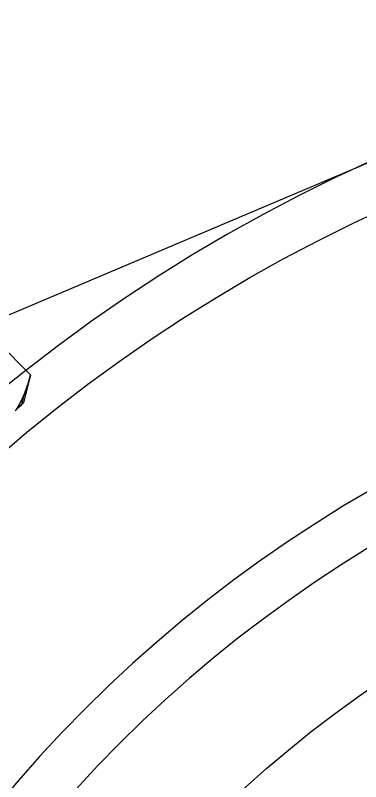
# Model space of a CAD drawing. Extents: x -76 to 193, y -84 to 42.
# Drawn here: x -24.98 to -16.65, y 21.54 to 40 of the extents above; entities that cross this region are included whole.
import ezdxf

# ---------------------------------------------------------------- set-up
doc = ezdxf.new("R2010")
doc.units = 0
doc.linetypes.add('CENTER', pattern=[50.8, 31.75, -6.35, 6.35, -6.35])
doc.linetypes.add('DASHED', pattern=[19.05, 12.7, -6.35])
doc.layers.get('0').update_dxf_attribs({"linetype": 'CONTINUOUS'})
doc.layers.add('CENTER', color=1, linetype='CENTER')

msp = doc.modelspace()

# ---------------------------------------------------------------- linework, layer by layer
at = {"color": 7, "linetype": 'CONTINUOUS'}
for p, q in [((-25.785, 32.509), (-14.949, 37.101)), ((-24.61, 31.334), (-24.776, 30.668)), ((-24.769, 30.848, 0.79), (-24.825, 30.62, 0.753))]:
    msp.add_line(p, q, dxfattribs=at)
at = {"color": 7, "linetype": 'CONTINUOUS', "extrusion": (0.612372, 0.612372, 0.5)}
msp.add_line((-24.61, 31.334), (-26.115, 32.84), dxfattribs=at)
at = {"color": 7, "linetype": 'CONTINUOUS', "extrusion": (0.612372, 0.612372, -0.5)}
msp.add_line((-24.61, 31.334), (-26.115, 32.84), dxfattribs=at)
at = {"color": 7}
for points in [[(-24.61, 31.334, 0), (-24.613, 31.323, 0.017), (-24.616, 31.312, 0.034), (-24.619, 31.3, 0.052), (-24.621, 31.289, 0.069), (-24.624, 31.278, 0.086), (-24.627, 31.267, 0.103), (-24.63, 31.256, 0.12), (-24.633, 31.246, 0.137), (-24.636, 31.235, 0.154), (-24.639, 31.224, 0.17), (-24.642, 31.213, 0.187), (-24.645, 31.203, 0.204), (-24.648, 31.192, 0.221), (-24.651, 31.181, 0.238), (-24.654, 31.171, 0.254), (-24.657, 31.16, 0.271), (-24.661, 31.15, 0.288), (-24.664, 31.14, 0.304), (-24.667, 31.129, 0.321), (-24.67, 31.119, 0.337), (-24.674, 31.109, 0.354), (-24.677, 31.099, 0.37), (-24.68, 31.089, 0.386), (-24.683, 31.078, 0.403), (-24.687, 31.069, 0.419), (-24.69, 31.058, 0.435), (-24.693, 31.049, 0.452), (-24.697, 31.039, 0.468), (-24.7, 31.029, 0.484), (-24.703, 31.019, 0.5), (-24.707, 31.009, 0.517), (-24.71, 31, 0.533), (-24.714, 30.99, 0.549), (-24.717, 30.98, 0.565), (-24.721, 30.971, 0.581), (-24.724, 30.961, 0.597), (-24.728, 30.952, 0.613), (-24.732, 30.942, 0.629), (-24.735, 30.933, 0.645), (-24.739, 30.924, 0.661), (-24.742, 30.914, 0.677), (-24.746, 30.905, 0.692), (-24.75, 30.896, 0.708), (-24.754, 30.887, 0.724), (-24.757, 30.877, 0.74), (-24.761, 30.868, 0.756), (-24.765, 30.859, 0.771), (-24.769, 30.85, 0.787), (-24.773, 30.841, 0.803), (-24.776, 30.832, 0.819), (-24.78, 30.823, 0.834), (-24.784, 30.814, 0.85), (-24.788, 30.806, 0.865), (-24.792, 30.797, 0.881), (-24.796, 30.788, 0.897), (-24.8, 30.779, 0.912), (-24.804, 30.771, 0.928), (-24.808, 30.762, 0.943), (-24.812, 30.754, 0.959), (-24.816, 30.745, 0.974), (-24.82, 30.736, 0.99), (-24.825, 30.728, 1.005), (-24.829, 30.72, 1.021), (-24.833, 30.711, 1.036), (-24.837, 30.703, 1.051), (-24.841, 30.695, 1.067), (-24.846, 30.686, 1.082), (-24.85, 30.678, 1.098), (-24.854, 30.67, 1.113), (-24.859, 30.662, 1.128), (-24.863, 30.654, 1.144), (-24.867, 30.645, 1.159), (-24.872, 30.637, 1.174), (-24.876, 30.629, 1.189), (-24.881, 30.621, 1.205), (-24.885, 30.613, 1.22), (-24.89, 30.605, 1.235), (-24.895, 30.598, 1.25), (-24.899, 30.59, 1.266), (-24.904, 30.582, 1.281), (-24.908, 30.574, 1.296), (-24.913, 30.566, 1.311), (-24.918, 30.559, 1.327), (-24.922, 30.551, 1.342), (-24.927, 30.543, 1.357), (-24.932, 30.536, 1.372), (-24.937, 30.528, 1.387), (-24.942, 30.521, 1.402), (-24.946, 30.513, 1.418), (-24.951, 30.506, 1.433), (-24.956, 30.498, 1.448), (-24.961, 30.491, 1.463), (-24.966, 30.483, 1.478), (-24.971, 30.476, 1.493), (-24.976, 30.469, 1.508)], [(-24.976, 30.469, -1.508), (-24.971, 30.476, -1.493), (-24.966, 30.483, -1.478), (-24.961, 30.491, -1.463), (-24.956, 30.498, -1.448), (-24.951, 30.506, -1.433), (-24.946, 30.513, -1.418), (-24.942, 30.521, -1.402), (-24.937, 30.528, -1.387), (-24.932, 30.536, -1.372), (-24.927, 30.543, -1.357), (-24.922, 30.551, -1.342), (-24.918, 30.559, -1.327), (-24.913, 30.566, -1.311), (-24.908, 30.574, -1.296), (-24.904, 30.582, -1.281), (-24.899, 30.59, -1.266), (-24.895, 30.598, -1.25), (-24.89, 30.605, -1.235), (-24.885, 30.613, -1.22), (-24.881, 30.621, -1.205), (-24.876, 30.629, -1.189), (-24.872, 30.637, -1.174), (-24.867, 30.645, -1.159), (-24.863, 30.654, -1.144), (-24.859, 30.662, -1.128), (-24.854, 30.67, -1.113), (-24.85, 30.678, -1.098), (-24.846, 30.686, -1.082), (-24.841, 30.695, -1.067), (-24.837, 30.703, -1.051), (-24.833, 30.711, -1.036), (-24.829, 30.72, -1.021), (-24.825, 30.728, -1.005), (-24.82, 30.736, -0.99), (-24.816, 30.745, -0.974), (-24.812, 30.754, -0.959), (-24.808, 30.762, -0.943), (-24.804, 30.771, -0.928), (-24.8, 30.779, -0.912), (-24.796, 30.788, -0.897), (-24.792, 30.797, -0.881), (-24.788, 30.806, -0.865), (-24.784, 30.814, -0.85), (-24.78, 30.823, -0.834), (-24.776, 30.832, -0.819), (-24.773, 30.841, -0.803), (-24.769, 30.85, -0.787), (-24.765, 30.859, -0.771), (-24.761, 30.868, -0.756), (-24.757, 30.877, -0.74), (-24.754, 30.887, -0.724), (-24.75, 30.896, -0.708), (-24.746, 30.905, -0.692), (-24.742, 30.914, -0.677), (-24.739, 30.924, -0.661), (-24.735, 30.933, -0.645), (-24.732, 30.942, -0.629), (-24.728, 30.952, -0.613), (-24.724, 30.961, -0.597), (-24.721, 30.971, -0.581), (-24.717, 30.98, -0.565), (-24.714, 30.99, -0.549), (-24.71, 31, -0.533), (-24.707, 31.009, -0.517), (-24.703, 31.019, -0.5), (-24.7, 31.029, -0.484), (-24.697, 31.039, -0.468), (-24.693, 31.049, -0.452), (-24.69, 31.058, -0.435), (-24.687, 31.069, -0.419), (-24.683, 31.078, -0.403), (-24.68, 31.089, -0.386), (-24.677, 31.099, -0.37), (-24.674, 31.109, -0.354), (-24.67, 31.119, -0.337), (-24.667, 31.129, -0.321), (-24.664, 31.14, -0.304), (-24.661, 31.15, -0.288), (-24.657, 31.16, -0.271), (-24.654, 31.171, -0.254), (-24.651, 31.181, -0.238), (-24.648, 31.192, -0.221), (-24.645, 31.203, -0.204), (-24.642, 31.213, -0.187), (-24.639, 31.224, -0.17), (-24.636, 31.235, -0.154), (-24.633, 31.246, -0.137), (-24.63, 31.256, -0.12), (-24.627, 31.267, -0.103), (-24.624, 31.278, -0.086), (-24.621, 31.289, -0.069), (-24.619, 31.3, -0.052), (-24.616, 31.312, -0.034), (-24.613, 31.323, -0.017), (-24.61, 31.334, 0)]]:
    msp.add_polyline3d(points, dxfattribs=at)
at = {"color": 7, "linetype": 'CONTINUOUS'}
for radius in [38.824, 28.906]:
    msp.add_circle((0, 0), radius, dxfattribs=at)
for radius, start, end in [(40, 141.8267, 128.1733), (32.941, 90, 270), (31.765, 90, 270)]:
    msp.add_arc((0, 0), radius, start, end, dxfattribs=at)
at = {"color": 3, "linetype": 'DASHED'}
msp.add_arc((0, 0), 40, 128.1733, 141.8267, dxfattribs=at)
at = {"color": 7, "linetype": 'CONTINUOUS', "extrusion": (0.707107, -0.707107, 0)}
msp.add_arc((0, 0, -39.205), 4.166, 338.7749, 21.2251, dxfattribs=at)
at = {"layer": 'CENTER', "color": 1, "linetype": 'CENTER'}
msp.add_line((1.414, -1.414), (-36.837, 36.837), dxfattribs=at)

doc.saveas('drawing.dxf')
